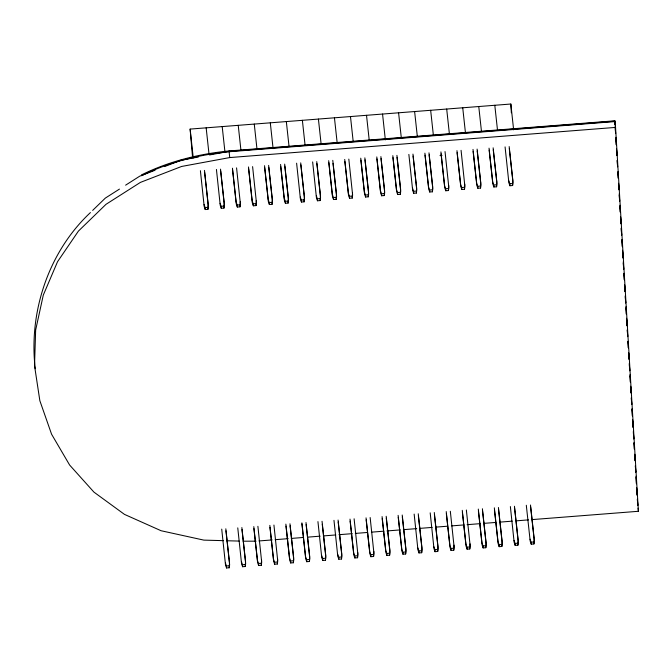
<?xml version="1.0" encoding="UTF-8"?>
<svg xmlns="http://www.w3.org/2000/svg" width="672" height="672" viewBox="0 0 672 672"><rect width="100%" height="100%" fill="white"/><g stroke="black" fill="none" stroke-linecap="round" stroke-linejoin="round"><path stroke-width="1.01" d="M200.399 170.705L204.196 206.548L205.237 209.555L207.925 209.345L208.177 204.238L204.498 170.386M207.925 209.345L208.295 206.228L204.616 172.376M216.434 169.453L220.231 205.296L221.273 208.303L223.961 208.093L224.213 202.978L220.534 169.134M223.961 208.093L224.33 204.968L220.651 171.125M232.588 170.192L236.267 204.036L237.308 207.043L239.996 206.833L240.248 201.726M239.996 206.833L240.366 203.717L236.569 167.874M248.623 168.932L252.302 202.784L253.344 205.792L256.032 205.582L256.284 200.474M256.032 205.582L256.402 202.465L252.605 166.622M264.659 167.681L268.338 201.533L269.38 204.54L272.068 204.33L272.32 199.223L268.64 165.371M221.726 529.124L225.523 564.967L226.556 567.974L229.253 567.764L229.505 562.657L225.826 528.805M272.068 204.33L272.437 201.214L268.758 167.362M229.253 567.764L229.622 564.648L225.943 530.796M280.694 166.429L284.374 200.281L285.415 203.288L288.103 203.078L288.355 197.971L284.676 164.119M288.103 203.078L288.473 199.962L284.794 166.11M237.762 527.873L241.559 563.716L242.592 566.723L245.288 566.513L245.54 561.406L241.861 527.554M245.288 566.513L245.658 563.396L241.979 529.544M296.612 163.187L300.409 199.03L301.451 202.037L304.139 201.827L304.391 196.711L300.712 162.868M253.915 528.612L257.594 562.464L258.628 565.471L261.324 565.261L261.576 560.154M304.139 201.827L304.508 198.702L300.829 164.858M261.324 565.261L261.694 562.145L257.897 526.302M312.648 161.935L316.445 197.77L317.486 200.777L320.174 200.567L320.426 195.46L316.747 161.608M269.951 527.36L273.63 561.212L274.663 564.22L277.36 564.01L277.612 558.894M320.174 200.567L320.544 197.45L316.865 163.607M277.36 564.01L277.729 560.885L273.932 525.05M328.801 162.666L332.48 196.518L333.522 199.525L336.21 199.315L336.462 194.208L332.783 160.356M336.21 199.315L336.58 196.199L333.01 163.372M285.986 526.109L289.666 559.952L290.699 562.96L293.395 562.75L293.647 557.642L289.968 523.79M293.395 562.75L293.765 559.633L290.086 525.781M344.837 161.414L348.516 195.266L349.558 198.274L352.246 198.064L352.498 192.956M352.246 198.064L352.615 194.947L348.818 159.104M301.913 523.824L305.701 558.701L306.734 561.708L309.431 561.498L309.683 556.391L306.004 522.539M309.431 561.498L309.8 558.382L306.121 524.53M360.872 160.163L364.552 194.015L365.593 197.022L368.281 196.812L368.533 191.705L364.854 157.853M317.94 521.606L321.737 557.449L322.77 560.456L325.466 560.246L325.718 555.139L322.039 521.287M368.281 196.812L368.651 193.696L364.972 159.844M325.466 560.246L325.836 557.13L322.266 524.303M376.908 158.911L380.587 192.763L381.629 195.77L384.317 195.56L384.569 190.453L380.89 156.601M384.317 195.56L384.686 192.444L381.007 158.592M333.976 520.355L337.772 556.198L338.806 559.205L341.502 558.995L341.754 553.888L338.075 520.036M341.502 558.995L341.872 555.878L338.192 522.026M392.944 157.66L396.623 191.512L397.664 194.519L400.352 194.309L400.604 189.193L396.925 155.35M400.352 194.309L400.722 191.184L397.043 157.34M350.129 521.094L353.808 554.946L354.841 557.953L357.538 557.743L357.79 552.628M357.538 557.743L357.907 554.627L354.11 518.784M408.862 154.409L412.658 190.252L413.692 193.259L416.388 193.049L416.64 187.942L412.961 154.09M366.164 519.842L369.844 553.686L370.877 556.702L373.573 556.483L373.825 551.376M416.388 193.049L416.758 189.932L413.078 156.08M373.573 556.483L373.943 553.367L370.146 517.532M425.015 155.148L428.694 189L429.727 192.007L432.424 191.797L432.676 186.69L428.996 152.838M432.424 191.797L432.793 188.681L429.114 154.829M382.2 518.582L385.879 552.434L386.912 555.442L389.609 555.232L389.861 550.124L386.182 516.272M389.609 555.232L389.978 552.115L386.299 518.263M441.05 153.896L444.73 187.748L445.771 190.756L448.459 190.546L448.711 185.438M448.459 190.546L448.829 187.429L445.032 151.586M398.236 517.331L401.915 551.183L402.948 554.19L405.644 553.98L405.896 548.873L402.217 515.021M405.644 553.98L406.014 550.864L402.335 517.012M457.086 152.645L460.765 186.497L461.807 189.504L464.495 189.294L464.747 184.187M414.154 514.088L417.95 549.931L418.984 552.938L421.68 552.728L421.932 547.621L418.253 513.769M464.495 189.294L464.864 186.178L461.068 150.335M421.68 552.728L422.05 549.612L418.37 515.76M473.122 151.393L476.801 185.245L477.842 188.252L480.53 188.042L480.782 182.927L477.103 149.083M480.53 188.042L480.9 184.918L477.221 151.074M430.189 512.837L433.986 548.68L435.019 551.687L437.716 551.477L437.968 546.37L434.288 512.518M437.716 551.477L438.085 548.36L434.406 514.508M489.157 150.142L492.836 183.985L493.878 186.992L496.566 186.782L496.818 181.675L493.139 147.823M496.566 186.782L496.936 183.666L493.256 149.822M446.342 513.576L450.022 547.428L451.055 550.435L453.751 550.225L454.003 545.11M453.751 550.225L454.121 547.1L450.324 511.266M505.075 146.891L508.872 182.734L509.905 185.741L512.602 185.531L512.854 180.424L509.174 146.572M462.378 512.324L466.057 546.168L467.09 549.175L469.787 548.965L470.039 543.858M512.602 185.531L512.971 182.414L509.292 148.562M469.787 548.965L470.156 545.849L466.36 510.006M478.414 511.064L482.093 544.916L483.126 547.924L485.822 547.714L486.074 542.606L482.395 508.754M485.822 547.714L486.192 544.597L482.513 510.745M494.449 509.813L498.128 543.665L499.162 546.672L501.858 546.462L502.11 541.355L498.431 507.503M501.858 546.462L502.228 543.346L498.548 509.494M510.367 506.57L514.164 542.413L515.197 545.42L517.894 545.21L518.146 540.103L514.466 506.251M517.894 545.21L518.263 542.094L514.584 508.242M526.302 505.26L530.2 541.162L531.233 544.169L533.929 543.959L534.181 538.843L530.502 505M533.929 543.959L534.299 540.842L530.62 506.99M90.426 212.579C48.569 251.698 28.468 312.186 35.255 368.718M92.66 210.403L105.344 198.089L119.448 189.101M125.614 185.17L139.717 176.182L155.056 170.251M164.64 166.538L180.936 160.238L198.349 157.021M209.614 154.938L229.068 151.351L614.88 121.195L615.115 124.723M531.602 519.641L638.4 511.291L615.56 127.411L229.74 157.567L181.616 166.454L140.398 182.398L106.016 204.313L78.414 231.109L57.532 261.727L43.302 295.075L35.65 330.078L34.524 365.652L39.85 400.722L51.576 434.213L69.628 465.041L93.946 492.122L124.463 514.382L161.12 530.746L203.851 540.12L223.549 540.658M615.56 127.411L614.838 120.809L229.026 150.956C205.792 153.224 182.742 158.164 160.894 166.463A189.202 148.89 -6.2 0 0 141.464 174.913L141.548 175.694A189.202 148.89 -6.2 0 1 160.978 167.236C182.826 158.936 205.876 154.006 229.11 151.738L614.922 121.582M192.553 157.214L190.126 129.091L510.838 104.026L513.635 129.83M440.009 155.568L442.008 155.417M204.078 204.557L205.111 207.564L207.808 207.354M220.114 203.297L221.147 206.304L223.843 206.094M232.47 168.193L236.149 202.045L237.182 205.052L239.879 204.842M248.506 166.942L252.185 200.794L253.218 203.801L255.914 203.591M264.541 165.69L268.22 199.542L269.254 202.549L271.95 202.339M280.577 164.438L284.256 198.29L285.289 201.298L287.986 201.088M300.292 197.039L301.325 200.046L304.021 199.836M316.327 195.779L317.36 198.786L320.057 198.576M328.684 160.675L332.363 194.527L333.396 197.534L336.092 197.324M344.719 159.424L348.398 193.276L349.432 196.283L352.128 196.073M360.755 158.172L364.434 192.024L365.467 195.031L368.164 194.821M376.79 156.92L380.47 190.772L381.503 193.78L384.199 193.57M392.826 155.669L396.505 189.512L397.538 192.52L400.235 192.31M412.541 188.261L413.574 191.268L416.27 191.058M424.897 153.157L428.576 187.009L429.61 190.016L432.306 189.806M440.933 151.906L444.612 185.758L445.645 188.765L448.342 188.555M456.968 150.654L460.648 184.506L461.681 187.513L464.377 187.303M473.004 149.402L476.683 183.254L477.716 186.262L480.413 186.052M489.04 148.151L492.719 181.994L493.752 185.002L496.448 184.792M508.754 180.743L509.788 183.75L512.484 183.54M256.049 541.178L243.247 541.195M258.955 540.952L272.168 539.918M275.167 539.683L288.187 538.667M291.27 538.423L303.61 537.457M307.726 537.138L320.166 536.164M323.291 535.92L335.807 534.946M338.94 534.694L352.254 533.66M355.303 533.417L367.525 532.459M371.599 532.148L383.88 531.182M386.954 530.947L400.285 529.906M403.36 529.662L416.707 528.62M419.79 528.377L432.13 527.411M436.237 527.092L447.544 526.21M451.66 525.89L463.999 524.924M467.082 524.681L480.446 523.639M483.521 523.396L495.827 522.438M499.926 522.119L512.224 521.153M516.323 520.834L528.545 519.876M225.406 562.976L226.439 565.984L229.127 565.774M241.441 561.725L242.474 564.732L245.162 564.522M253.798 526.621L257.477 560.473L258.51 563.48L261.198 563.27M269.833 525.37L273.512 559.222L274.546 562.229L277.234 562.019M285.869 524.118L289.548 557.962L290.581 560.969L293.269 560.759M301.904 522.858L305.584 556.71L306.617 559.717L309.305 559.507M321.619 555.458L322.652 558.466L325.34 558.256M337.655 554.207L338.688 557.214L341.376 557.004M350.011 519.103L353.69 552.955L354.724 555.962L357.412 555.752M366.047 517.852L369.726 551.695L370.759 554.702L373.447 554.492M382.082 516.592L385.762 550.444L386.795 553.451L389.483 553.241M398.118 515.34L401.797 549.192L402.83 552.199L405.518 551.989M417.833 547.94L418.866 550.948L421.554 550.738M433.868 546.689L434.902 549.696L437.59 549.486M446.225 511.585L449.904 545.437L450.937 548.444L453.625 548.234M462.26 510.334L465.94 544.177L466.973 547.184L469.661 546.974M478.296 509.074L481.975 542.926L483.008 545.933L485.696 545.723M494.332 507.822L498.011 541.674L499.044 544.681L501.732 544.471M514.046 540.422L515.08 543.43L517.768 543.22M530.082 539.171L531.115 542.178L533.803 541.968M226.657 540.742L239.106 541.078M638.064 508.183L638.4 511.291M494.802 105.277L497.49 130.049M478.766 106.529L481.454 131.3M462.731 107.78L465.419 132.552M446.695 109.04L449.383 133.804M430.66 110.292L433.348 135.064M414.624 111.544L417.312 136.315M398.588 112.795L401.386 138.6M382.553 114.047L385.35 139.852M366.517 115.298L369.205 140.07M350.482 116.558L353.17 141.33M334.446 117.81L337.134 142.582M318.41 119.062L321.098 143.833M302.375 120.313L305.063 145.085M286.339 121.565L289.027 146.336M270.304 122.825L273.101 148.621M254.268 124.076L256.956 148.848M238.232 125.328L240.92 150.1M229.026 150.956L229.74 157.567M222.197 126.58L224.994 152.384M206.161 127.831L209.076 154.669M190.126 129.091L193.259 157.987M615.199 126.521L615.619 133.627M615.863 137.273L616.283 144.665M616.543 148.781L616.93 155.627M617.232 160.289L617.602 166.858L617.207 160.558M617.912 171.797L618.265 178.105M618.576 183.254L618.971 189.58M619.223 193.763L619.651 201.079M619.903 205.262L620.306 212.327M620.592 216.77L620.987 223.835M621.239 228.018L621.676 235.334M621.928 239.518L622.356 246.742M622.583 250.244L623.02 257.956M623.263 261.752L623.692 269.178M623.952 273.252L624.322 279.535M624.599 284.5L625.027 291.656M625.271 295.747L625.699 302.912M625.943 306.726L626.38 314.051M626.623 318.234L627.06 325.559M627.312 329.742L627.707 336.664M627.992 341.242L628.37 347.92M628.681 352.75L629.042 359.142M629.303 363.208L629.74 370.532M629.983 374.716L630.42 382.04M630.672 386.224L631.058 393.028M631.352 397.732L631.739 404.536M631.991 408.719L632.428 416.044M632.663 419.698L633.108 427.459M633.352 431.197L633.788 438.875M634.032 442.705L634.402 449.19M634.721 454.213L635.09 460.488M635.376 465.562L635.779 471.996M636.023 476.179L636.443 483.605M636.712 487.687L637.148 495.004M637.392 499.195L637.77 505.47L637.375 499.464M614.838 120.809L615.09 124.992M615.216 127.084L615.586 133.358M615.896 138.592L616.274 144.866M616.585 150.1L616.896 155.324M617.887 172.066L618.265 178.34M618.576 183.565L618.946 189.848M619.256 195.073L619.634 201.348M619.945 206.581L620.256 211.814M620.567 217.039L620.936 223.314M621.247 228.547L621.625 234.822M621.936 240.055L622.306 246.33M622.625 251.555L622.994 257.838M623.305 263.063L623.675 269.338M623.927 273.521L624.305 279.804M624.616 285.029L624.985 291.304M625.296 296.537L625.674 302.812M625.985 308.045L626.354 314.32M626.665 319.544L627.043 325.828M627.287 330.011L627.665 336.286M627.976 341.51L628.345 347.794M628.656 353.018L629.034 359.293M629.345 364.526L629.714 370.801M630.025 376.034L630.403 382.309M630.647 386.492L631.025 392.767M631.336 398L631.705 404.275M632.016 409.5L632.394 415.783M632.705 421.008L633.074 427.283M633.385 432.516L633.763 438.791M634.007 442.974L634.385 449.249M634.696 454.482L635.065 460.757M635.376 465.99L635.754 472.265M636.065 477.498L636.434 483.773M636.745 488.998L637.123 495.272M510.838 104.026L511.358 112.778M509.788 183.75L509.905 185.741M531.115 542.178L531.233 544.169M493.752 185.002L493.878 186.992M515.08 543.43L515.197 545.42M477.716 186.262L477.842 188.252M499.044 544.681L499.162 546.672M461.681 187.513L461.807 189.504M483.008 545.933L483.126 547.924M445.645 188.765L445.771 190.756M466.973 547.184L467.09 549.175M429.61 190.016L429.727 192.007M450.937 548.444L451.055 550.435M413.574 191.268L413.692 193.259M434.902 549.696L435.019 551.687M397.538 192.52L397.664 194.519M418.866 550.948L418.984 552.938M381.503 193.78L381.629 195.77M402.83 552.199L402.948 554.19M365.467 195.031L365.593 197.022M386.795 553.451L386.912 555.442M349.432 196.283L349.558 198.274M370.759 554.702L370.877 556.702M333.396 197.534L333.522 199.525M354.724 555.962L354.841 557.953M317.36 198.786L317.486 200.777M338.688 557.214L338.806 559.205M301.325 200.046L301.451 202.037M322.652 558.466L322.77 560.456M285.289 201.298L285.415 203.288M306.617 559.717L306.734 561.708M269.254 202.549L269.38 204.54M290.581 560.969L290.699 562.96M253.218 203.801L253.344 205.792M274.546 562.229L274.663 564.22M237.182 205.052L237.308 207.043M258.51 563.48L258.628 565.471M221.147 206.304L221.273 208.303M242.474 564.732L242.592 566.723M205.111 207.564L205.237 209.555M226.439 565.984L226.556 567.974"/></g></svg>
